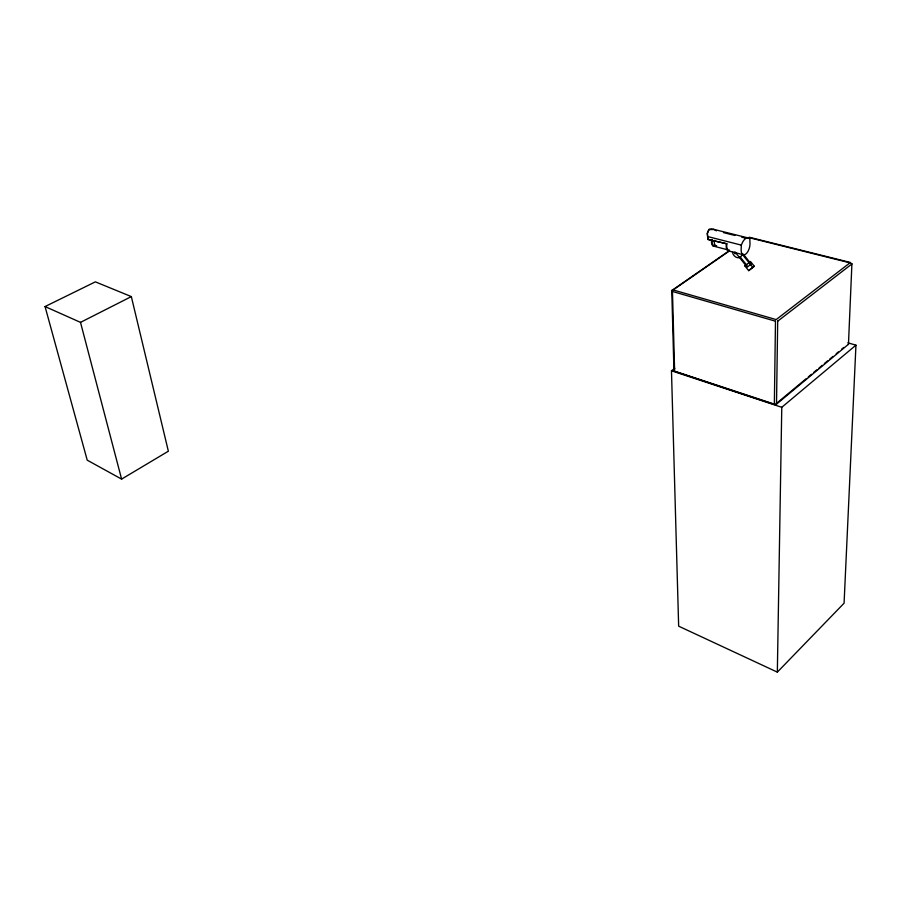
<?xml version="1.0" encoding="UTF-8"?>
<svg xmlns="http://www.w3.org/2000/svg" width="901" height="901" viewBox="0 0 901 901"><rect width="100%" height="100%" fill="white"/><g stroke="black" fill="none" stroke-linecap="round" stroke-linejoin="round"><path stroke-width="1.35" d="M776.504 404.324L777.698 320.846M674.826 368.261L671.47 370.773L678.656 626.172L777.338 672.135L781.775 407.297L855.95 345.151L847.92 342.83M748.618 238.055A9.449 4.573 -73.5 0 0 742.559 242.256L741.332 245.117L741.129 250.095A8.165 3.953 -73.5 0 0 745.555 254.24A8.165 3.953 -73.5 0 0 750.015 243.878L749.835 239.204L748.618 238.055L713.569 229.293L711.261 228.865L708.828 229.575L707.217 233.55L708.017 239.452L726.87 243.788A7.197 3.548 -73.6 0 0 729.461 250.106M673.937 370.48L671.763 290.325M848.449 344.486L851.918 263.655M855.95 345.151L844.079 603.197L777.338 672.135M726.386 244.103L726.195 246.255A8.098 3.987 -73.6 0 0 729.314 250.974M709.053 229.372L707.375 233.359L708.017 239.452L726.87 243.788M806.136 378.747L774.984 404.65L675.299 371.662M808.276 376.956L811.497 374.275M813.648 372.485L816.869 369.804M819.02 368.025L822.241 365.344M824.392 363.553L827.614 360.873M829.765 359.094L832.986 356.413M836.207 353.733L838.358 351.942M841.579 349.261L843.73 347.482M776.538 404.132L848.505 344.238M744.868 265.908L750.499 261.504L754.306 266.245L748.663 270.638L744.868 265.908L746.411 264.804M748.663 270.638L754.306 266.245M777.743 321.15L851.963 263.937M729.585 250.805L673.126 289.942L776.166 319.585L850.443 262.484L749.17 237.222M671.718 290.584L729.326 250.669M121.601 479.107L168.363 451.21L131.332 296.598L95.36 281.855L45.05 306.554L87.217 460.163L121.601 479.107L80.504 322.367L45.05 306.554M80.504 322.367L131.332 296.598M708.828 229.575L713.333 229.541M749.778 237.819L850.995 263.092M723.492 232.616L734.901 235.465M741.681 237.166L745.758 238.191M707.837 236.591L741.332 245.117M713.187 246.041L727.096 249.645M728.064 250.816L742.965 254.679M671.47 370.773L781.775 407.297M713.569 229.293L716.408 230.836M743.291 254.138L751.186 264.016L747.199 267.169L734.934 251.852M741.681 253.553L752.763 267.349M740.036 256.808L747.042 265.558M708.513 239.092L707.938 236.636L708.197 238.9M707.724 236.625L707.927 239.047M715.529 245.669A7.14 3.57 -73.7 0 1 711.655 239.891M714.437 245.41A6.33 3.176 -73.7 0 1 712.094 239.824M716.655 245.714A6.07 3.03 -73.7 0 1 714.425 240.364M741.861 253.981A5.429 4.201 52.7 0 1 737.176 257.63A5.429 4.201 52.7 0 1 732.479 251.548M735.148 253.868A5.429 4.201 52.7 0 1 734.675 253.057M775.479 321.195L774.353 404.155L674.612 371.167L672.473 291.474L775.479 321.195"/></g></svg>
